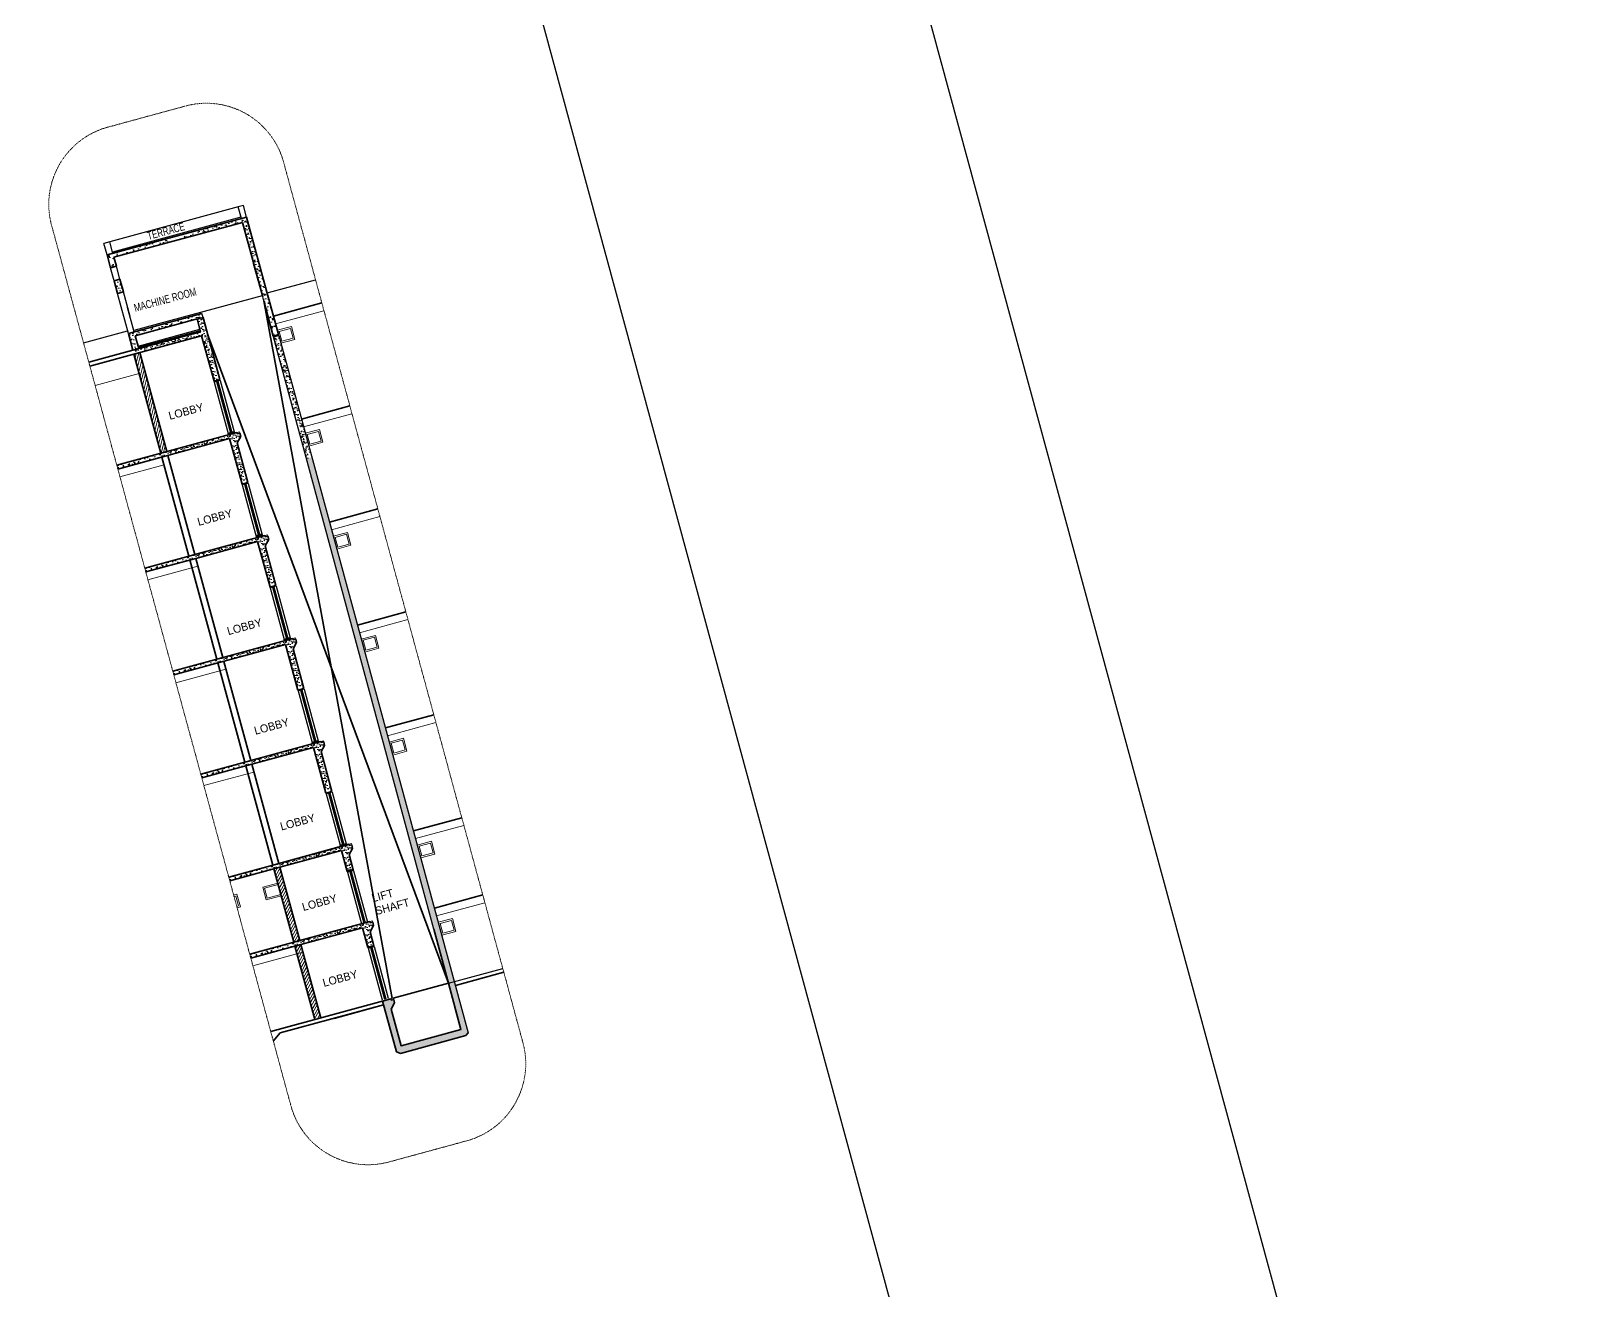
# Model space of a CAD drawing. Header units: millimetres. Extents: x -31731215 to 29997125, y -14487545 to 25622576.
# Drawn here: x 2115317 to 2173470, y -969758 to -922521 of the extents above; entities that cross this region are included whole.
import ezdxf

# ---------------------------------------------------------------- set-up
doc = ezdxf.new("R2010")
doc.units = ezdxf.units.MM
doc.header["$MEASUREMENT"] = 0
doc.linetypes.add('1', pattern=[0])
doc.linetypes.add('ACAD_ISO03W100', pattern=[30, 12, -18])
for name, color, linetype in [('18FL1', 141, 'Continuous'), ('18SC1', 3, 'Continuous'), ('25ST1', 140, 'Continuous'), ('25WD1', 140, 'Continuous'), ('70WA1', 7, 'Continuous'), ('basement', 7, 'Continuous'), ('OFFICE$WALLS', 10, 'Continuous')]:
    doc.layers.add(name, color=color, linetype=linetype)
for name, color, linetype, lineweight in [('70CL1', 13, 'Continuous', 30), ('ELEVATION', 5, 'Continuous', 9), ('HATCH', 8, '1', 18), ('SECTION', 7, 'Continuous', 35)]:
    doc.layers.add(name, color=color, linetype=linetype, lineweight=lineweight)
pattern_1 = [(65.20869, (2655558.68, -759890.67), (283.4406, 51.04338), [30, -330]), (10.20869, (2655558.68, -759890.67), (-132.4874, 275.7794), [24, -264]), (115.66013, (2655582.3, -759886.42), (150.9532, 326.82278), [25.49608, -280.45684]), (61.39289, (2655537.7, -759813.47), (429.31385, 48.10121), [45, -495]), (111.84432, (2655573.47, -759809.46), (258.55245, 474.0787), [38.24414, -420.6855]), (6.39285, (2655537.7, -759813.47), (258.55245, 474.0787), [36, -396]), (36.20869, (2655581.54, -759822.28), (272.64906, -92.77118), [30, -330]), (341.20869, (2655581.54, -759822.28), (17.82441, 305.43327), [24, -264]), (86.66013, (2655604.26, -759830), (290.47347, 212.66209), [25.49608, -280.45684]), (52.708688, (2655558.68, -759890.67), (-30.23836, 129.769913), [0, -260.8, 0, -268, 0, -265]), (22.708688, (2655558.68, -759890.67), (60.155115, 179.84424), [0, -152.8, 0, -254.8, 0, -101]), (342.708688, (2655472.6, -759914.07), (208.417269, 47.31026), [0, -100, 0, -312, 0, -414]), (332.708688, (2655434, -759924.56), (214.599996, 99.835765), [0, -130, 0, -207.2, 0, -294])]
pattern_2 = [(80.417375, (672.9, -1309.12), (260.12309, 123.612208), [30, -330]), (25.417375, (672.9, -1309.12), (-200.193987, 231.364556), [24, -264]), (130.86882, (694.58, -1298.81), (59.929104, 354.97676), [25.496077, -280.456845]), (76.601575, (632.4, -1240.13), (401.65922, 159.040815), [45, -495]), (127.05301, (665.87, -1226.87), (125.129426, 525.302415), [38.24414, -420.6855]), (21.60154, (632.4, -1240.13), (125.12943, 525.302414), [36, -396]), (51.417375, (677.02, -1237.12), (287.437169, -17.996504), [30, -330]), (356.417375, (677.02, -1237.12), (-62.925844, 299.41197), [24, -264]), (101.86882, (700.97, -1238.62), (224.511322, 281.415465), [25.496076, -280.456845]), (67.917375, (672.9, -1309.12), (-63.222568, 117.2923515), [0, -260.8, 0, -268, 0, -265]), (37.917375, (672.9, -1309.12), (10.868758, 189.326329), [0, -152.8, 0, -254.8, 0, -101]), (357.917375, (595.98, -1354.28), (188.7066535, 100.3285475), [0, -100, 0, -312, 0, -414]), (347.917375, (561.48, -1374.53), (180.893537, 152.636387), [0, -130, 0, -207.2, 0, -294])]

# ---------------------------------------------------------------- blocks, each defined once
blk = doc.blocks.new('WINH')
at = {"layer": '18SC1'}
for p, q in [((0, -0.4), (-1, -0.4)), ((0, -0.6), (-1, -0.6))]:
    blk.add_line(p, q, dxfattribs=at)
at = {"layer": '25WD1'}
for p, q in [((0, 0), (-1, 0)), ((0, -1), (-1, -1))]:
    blk.add_line(p, q, dxfattribs=at)

msp = doc.modelspace()

# ---------------------------------------------------------------- hatches: boundary and pattern name
at = {"layer": 'HATCH'}
h = msp.add_hatch(dxfattribs=at)
h.set_pattern_fill('AR-CONC', color=256, scale=50, angle=15.20868762)
h.set_pattern_definition([(65.20869, (2184637.15, -745602.92), (354.30075, 63.80423), [37.5, -412.5]), (10.20869, (2184637.15, -745602.92), (-165.60925, 344.72425), [30, -330]), (115.66013, (2184666.68, -745597.6), (188.6915, 408.5285), [31.8701, -350.57106]), (61.3929, (2184610.9, -745506.42), (536.6423, 60.1265), [56.25, -618.75]), (111.84432, (2184655.64, -745501.4), (323.1906, 592.5984), [47.8052, -525.8569]), (6.39285, (2184610.9, -745506.4), (323.1906, 592.5984), [45, -495]), (36.20869, (2184665.73, -745517.43), (340.8113, -115.96398), [37.5, -412.5]), (341.20869, (2184665.73, -745517.43), (22.2805, 381.7916), [30, -330]), (86.66013, (2184694.13, -745527.1), (363.09183, 265.8276), [31.8701, -350.57106]), (52.70869, (2184637.15, -745602.92), (-37.79795, 162.21239), [0, -326, 0, -335, 0, -331.25]), (22.70869, (2184637.15, -745602.92), (75.1939, 224.8053), [0, -191, 0, -318.5, 0, -126.25]), (342.70869, (2184529.56, -745632.17), (260.52159, 59.13782), [0, -125, 0, -390, 0, -517.5]), (332.70869, (2184481.3, -745645.3), (268.25, 124.7947), [0, -162.5, 0, -259, 0, -367.5])])
h.paths.add_polyline_path([(2118166.308, -930918.144), (2118297.475, -931400.632), (2118519.426, -931340.317), (2118427.608, -931002.575), (2123241.962, -929693.737), (2124002.735, -932492.169), (2124197.227, -932439.296), (2123397.103, -929496.117)])
h.paths.add_polyline_path([(2118650.594, -931822.805), (2118428.643, -931883.121), (2118559.816, -932365.627), (2118781.766, -932305.311)], flags=17)
h.paths.add_polyline_path([(2121766.02, -933255.68), (2121726.669, -933110.934), (2118966.431, -933861.323), (2119136.909, -934488.361), (2119358.859, -934428.045), (2119227.732, -933945.754), (2121544.075, -933316.017)])
h.paths.add_polyline_path([(2124002.735, -932492.169), (2124042.085, -932636.916), (2124044.498, -932636.26), (2124406.896, -933988.366), (2124598.975, -933936.148), (2124197.227, -932439.296)])
h = msp.add_hatch(dxfattribs=at)
h.set_pattern_fill('AR-CONC', color=256, scale=40, angle=15.20868762)
h.set_pattern_definition(pattern_2)
h.paths.add_polyline_path([(2131188.421, -958155.752), (2130966.476, -958216.089), (2131438.68, -959953.047), (2129190.067, -960564.348), (2128816.003, -959188.389), (2128949.715, -958954.833), (2128914.614, -958825.716), (2128822.797, -958850.678), (2128809.68, -958802.429), (2128495.918, -958887.727), (2129014.967, -960797), (2129169.037, -960848.617), (2131624.819, -960180.996), (2131711.84, -960081.103)])
h.paths.add_polyline_path([(2119664.948, -930447.571), (2121257.159, -930014.717), (2121139.108, -929580.478), (2119546.897, -930013.331)], flags=9)
h.paths.add_polyline_path([(2119170.975, -933144.872), (2121776.412, -932436.566), (2121658.361, -932002.327), (2119052.924, -932710.633)], flags=9)
h.paths.add_polyline_path([(2120468.065, -937193.131), (2121963.778, -936786.511), (2121845.727, -936352.271), (2120350.014, -936758.891)], flags=9)
h.paths.add_polyline_path([(2121548.704, -941168.162), (2123044.418, -940761.542), (2122926.367, -940327.302), (2121430.653, -940733.922)], flags=9)
h.paths.add_polyline_path([(2122662.296, -945264.408), (2124158.01, -944857.788), (2124039.959, -944423.548), (2122544.245, -944830.168)], flags=9)
h.paths.add_polyline_path([(2123678.009, -949000.614), (2125173.723, -948593.994), (2125055.672, -948159.755), (2123559.958, -948566.375)], flags=9)
h.paths.add_polyline_path([(2124653.592, -952589.206), (2126149.306, -952182.585), (2126031.255, -951748.346), (2124535.541, -952154.966)], flags=9)
h.paths.add_polyline_path([(2126247.196, -958451.128), (2127742.91, -958044.508), (2127624.859, -957610.269), (2126129.145, -958016.889)], flags=9)
h.paths.add_polyline_path([(2128214.806, -955758.17), (2129710.52, -955351.55), (2129461.302, -954434.822), (2127965.588, -954841.442)], flags=9)
h = msp.add_hatch(dxfattribs=at)
h.set_pattern_fill('AR-CONC', color=256, scale=40, angle=15.20868762)
h.set_pattern_definition(pattern_1)
edge = h.paths.add_edge_path()
edge.add_line((2119136.902, -934488.384), (2119176.035, -934633.19))
edge.add_line((2119176.035, -934633.19), (2121714.493, -933942.837))
edge.add_line((2121714.493, -933942.837), (2122178.992, -935651.499))
edge.add_line((2122178.992, -935651.499), (2122400.936, -935591.162))
edge.add_line((2122400.936, -935591.162), (2121766.02, -933255.68))
edge.add_line((2121766.02, -933255.68), (2121544.075, -933316.017))
edge.add_line((2121544.075, -933316.017), (2121675.136, -933798.115))
edge.add_line((2121675.136, -933798.115), (2119136.905, -934488.397))
h = msp.add_hatch(dxfattribs=at)
h.set_pattern_fill('AR-CONC', color=256, scale=40, angle=15.20868762)
h.set_pattern_definition(pattern_2)
h.paths.add_polyline_path([(2125643.982, -938551.636), (2125844.117, -938497.228), (2124603.8, -933934.836), (2124409.308, -933987.71)])
h = msp.add_hatch(dxfattribs=at)
h.set_pattern_fill('ANSI31', color=256, scale=700, angle=15.20868762)
h.set_pattern_definition([(75.4173752, (672.9, -1309.12), (-84.681237, 22.03039), [])])
h.paths.add_polyline_path([(2119398.197, -934572.794), (2119176.252, -934633.131), (2120186.244, -938348.291), (2120408.188, -938287.954)])
h = msp.add_hatch(dxfattribs=at)
h.set_pattern_fill('AR-CONC', color=256, scale=40, angle=15.20868762)
h.set_pattern_definition(pattern_1)
h.paths.add_polyline_path([(2123178.446, -937725.756), (2123143.345, -937596.64), (2123051.528, -937621.601), (2123038.411, -937573.352), (2118532.69, -938798.205), (2118571.943, -938942.594), (2122763.888, -937802.985), (2123228.327, -939511.382), (2123450.272, -939451.045), (2123044.734, -937959.313)])
h = msp.add_hatch(dxfattribs=at)
h.set_pattern_fill('AR-CONC', color=256, scale=40, angle=15.20868762)
h.set_pattern_definition(pattern_2)
h.paths.add_polyline_path([(2125844.117, -938497.228), (2125643.982, -938551.636), (2127925.17, -946983.964), (2128135.732, -946926.721)])
h = msp.add_hatch(dxfattribs=at)
h.set_pattern_fill('AR-CONC', color=256, scale=40, angle=15.20868762)
h.set_pattern_definition([(65.20869, (2656607.92, -763750.2), (283.4406, 51.04338), [30, -330]), (10.20869, (2656607.92, -763750.2), (-132.4874, 275.7794), [24, -264]), (115.66013, (2656631.54, -763745.94), (150.9532, 326.82278), [25.49608, -280.45684]), (61.39289, (2656586.93, -763673), (429.31385, 48.10121), [45, -495]), (111.84432, (2656622.7, -763669), (258.55245, 474.0787), [38.24414, -420.6855]), (6.39285, (2656586.93, -763673), (258.55245, 474.0787), [36, -396]), (36.20869, (2656630.77, -763681.8), (272.64906, -92.77118), [30, -330]), (341.20869, (2656630.77, -763681.8), (17.82441, 305.43327), [24, -264]), (86.66013, (2656653.5, -763689.53), (290.47347, 212.66209), [25.49608, -280.45684]), (52.708688, (2656607.92, -763750.19), (-30.23836, 129.769913), [0, -260.8, 0, -268, 0, -265]), (22.708688, (2656607.92, -763750.19), (60.155115, 179.84424), [0, -152.8, 0, -254.8, 0, -101]), (342.708688, (2656521.84, -763773.59), (208.417269, 47.31026), [0, -100, 0, -312, 0, -414]), (332.708688, (2656483.24, -763784.08), (214.599996, 99.835765), [0, -130, 0, -207.2, 0, -294])])
h.paths.add_polyline_path([(2124227.683, -941585.276), (2124192.582, -941456.16), (2124100.765, -941481.121), (2124087.648, -941432.872), (2119581.926, -942657.724), (2119621.18, -942802.114), (2123813.124, -941662.505), (2124277.564, -943370.901), (2124499.508, -943310.564), (2124093.971, -941818.832)])
h = msp.add_hatch(dxfattribs=at)
h.set_pattern_fill('AR-CONC', color=256, scale=40, angle=15.20868762)
h.set_pattern_definition([(65.20869, (2657657.26, -767610.1), (283.4406, 51.04338), [30, -330]), (10.20869, (2657657.26, -767610.1), (-132.4874, 275.7794), [24, -264]), (115.66013, (2657680.88, -767605.84), (150.9532, 326.82278), [25.49608, -280.45684]), (61.39289, (2657636.27, -767532.9), (429.31385, 48.10121), [45, -495]), (111.84432, (2657672.05, -767528.9), (258.55245, 474.0787), [38.24414, -420.6855]), (6.39285, (2657636.27, -767532.9), (258.55245, 474.0787), [36, -396]), (36.20869, (2657680.12, -767541.7), (272.64906, -92.77118), [30, -330]), (341.20869, (2657680.12, -767541.7), (17.82441, 305.43327), [24, -264]), (86.66013, (2657702.84, -767549.43), (290.47347, 212.66209), [25.49608, -280.45684]), (52.708688, (2657657.26, -767610.1), (-30.23836, 129.769913), [0, -260.8, 0, -268, 0, -265]), (22.708688, (2657657.26, -767610.1), (60.155115, 179.84424), [0, -152.8, 0, -254.8, 0, -101]), (342.708688, (2657571.18, -767633.5), (208.417269, 47.31026), [0, -100, 0, -312, 0, -414]), (332.708688, (2657532.58, -767643.99), (214.599996, 99.835765), [0, -130, 0, -207.2, 0, -294])])
h.paths.add_polyline_path([(2125277.025, -945445.183), (2125241.924, -945316.067), (2125150.107, -945341.028), (2125136.99, -945292.779), (2120631.268, -946517.631), (2120670.522, -946662.021), (2124862.466, -945522.412), (2125326.906, -947230.808), (2125548.85, -947170.471), (2125143.313, -945678.739)])
h = msp.add_hatch(dxfattribs=at)
h.set_pattern_fill('AR-CONC', color=256, scale=40, angle=15.20868762)
h.set_pattern_definition(pattern_2)
h.paths.add_polyline_path([(2128135.732, -946926.721), (2127925.17, -946983.964), (2130415.571, -956189.638), (2130966.476, -958216.089), (2131188.421, -958155.752)])
h = msp.add_hatch(dxfattribs=at)
h.set_pattern_fill('AR-CONC', color=256, scale=40, angle=15.20868762)
h.set_pattern_definition([(65.20869, (2658706.6, -771470), (283.4406, 51.04338), [30, -330]), (10.20869, (2658706.6, -771470), (-132.4874, 275.7794), [24, -264]), (115.66013, (2658730.22, -771465.75), (150.9532, 326.82278), [25.49608, -280.45684]), (61.39289, (2658685.6, -771392.8), (429.31385, 48.10121), [45, -495]), (111.84432, (2658721.4, -771388.8), (258.55245, 474.0787), [38.24414, -420.6855]), (6.39285, (2658685.6, -771392.8), (258.55245, 474.0787), [36, -396]), (36.20869, (2658729.46, -771401.6), (272.64906, -92.77118), [30, -330]), (341.20869, (2658729.46, -771401.6), (17.82441, 305.43327), [24, -264]), (86.66013, (2658752.18, -771409.34), (290.47347, 212.66209), [25.49608, -280.45684]), (52.708688, (2658706.6, -771470), (-30.23836, 129.769913), [0, -260.8, 0, -268, 0, -265]), (22.708688, (2658706.6, -771470), (60.155115, 179.84424), [0, -152.8, 0, -254.8, 0, -101]), (342.708688, (2658620.52, -771493.4), (208.417269, 47.31026), [0, -100, 0, -312, 0, -414]), (332.708688, (2658581.92, -771503.9), (214.599996, 99.835765), [0, -130, 0, -207.2, 0, -294])])
h.paths.add_polyline_path([(2126326.367, -949305.09), (2126291.266, -949175.973), (2126199.448, -949200.935), (2126186.332, -949152.686), (2121680.61, -950377.538), (2121719.864, -950521.928), (2125911.808, -949382.319), (2126376.247, -951090.715), (2126598.192, -951030.378), (2126192.655, -949538.646)])
h = msp.add_hatch(dxfattribs=at)
h.set_pattern_fill('AR-CONC', color=256, scale=40, angle=15.20868762)
h.set_pattern_definition([(65.20869, (2659756.06, -775330.33), (283.4406, 51.04338), [30, -330]), (10.20869, (2659756.06, -775330.33), (-132.4874, 275.7794), [24, -264]), (115.66013, (2659779.68, -775326.08), (150.9532, 326.82278), [25.49608, -280.45684]), (61.39289, (2659735.07, -775253.13), (429.31385, 48.10121), [45, -495]), (111.84432, (2659770.85, -775249.13), (258.55245, 474.0787), [38.24414, -420.6855]), (6.39285, (2659735.07, -775253.13), (258.55245, 474.0787), [36, -396]), (36.20869, (2659778.92, -775261.94), (272.64906, -92.77118), [30, -330]), (341.20869, (2659778.92, -775261.94), (17.82441, 305.43327), [24, -264]), (86.66013, (2659801.64, -775269.67), (290.47347, 212.66209), [25.49608, -280.45684]), (52.708688, (2659756.06, -775330.33), (-30.23836, 129.769913), [0, -260.8, 0, -268, 0, -265]), (22.708688, (2659756.06, -775330.33), (60.155115, 179.84424), [0, -152.8, 0, -254.8, 0, -101]), (342.708688, (2659669.98, -775353.73), (208.417269, 47.31026), [0, -100, 0, -312, 0, -414]), (332.708688, (2659631.38, -775364.23), (214.599996, 99.835765), [0, -130, 0, -207.2, 0, -294])])
h.paths.add_polyline_path([(2127375.823, -953165.418), (2127340.722, -953036.302), (2127248.905, -953061.263), (2127235.788, -953013.015), (2122730.067, -954237.867), (2122769.32, -954382.256), (2126961.265, -953242.648), (2127176.256, -954033.473), (2127398.201, -953973.136), (2127242.111, -953398.975)])
h = msp.add_hatch(dxfattribs=at)
h.set_pattern_fill('ANSI31', color=256, scale=700, angle=15.20868762)
h.set_pattern_definition([(60.208688, (2655558.68, -759890.67), (-75.93607, 43.473708), [])])
h.paths.add_polyline_path([(2124644.907, -953872.328), (2124422.962, -953932.666), (2125170.529, -956682.521), (2125392.473, -956622.182)])
h.paths.add_polyline_path([(2125510.614, -957056.752), (2125288.669, -957117.089), (2125957.625, -959577.779), (2126179.569, -959517.442)])
h.paths.add_polyline_path([(2125431.913, -956767.259), (2125209.969, -956827.596), (2125288.669, -957117.089), (2125510.614, -957056.752)])
h = msp.add_hatch(dxfattribs=at)
h.set_pattern_fill('AR-CONC', color=256, scale=40, angle=15.20868762)
h.set_pattern_definition([(65.20869, (2660542.95, -778224.84), (283.4406, 51.04338), [30, -330]), (10.20869, (2660542.95, -778224.84), (-132.4874, 275.7794), [24, -264]), (115.66013, (2660566.57, -778220.6), (150.9532, 326.82278), [25.49608, -280.45684]), (61.39289, (2660521.96, -778147.64), (429.31385, 48.10121), [45, -495]), (111.84432, (2660557.74, -778143.63), (258.55245, 474.0787), [38.24414, -420.6855]), (6.39285, (2660521.96, -778147.64), (258.55245, 474.0787), [36, -396]), (36.20869, (2660565.8, -778156.45), (272.64906, -92.77118), [30, -330]), (341.20869, (2660565.8, -778156.45), (17.82441, 305.43327), [24, -264]), (86.66013, (2660588.53, -778164.18), (290.47347, 212.66209), [25.49608, -280.45684]), (52.708688, (2660542.95, -778224.84), (-30.23836, 129.769913), [0, -260.8, 0, -268, 0, -265]), (22.708688, (2660542.95, -778224.84), (60.155115, 179.84424), [0, -152.8, 0, -254.8, 0, -101]), (342.708688, (2660456.87, -778248.24), (208.417269, 47.31026), [0, -100, 0, -312, 0, -414]), (332.708688, (2660418.27, -778258.73), (214.599996, 99.835765), [0, -130, 0, -207.2, 0, -294])])
h.paths.add_polyline_path([(2128162.715, -956059.927), (2128127.614, -955930.81), (2128035.797, -955955.772), (2128022.68, -955907.523), (2123516.959, -957132.375), (2123556.212, -957276.764), (2127748.157, -956137.156), (2127963.148, -956927.981), (2128185.093, -956867.644), (2128029.003, -956293.483)])

# ---------------------------------------------------------------- linework, layer by layer
for points in [[(2142426.803, -897865.123), (2225485.92, -875284.937), (2259150.548, -999117.141), (2176091.431, -1021697.328)], [(2045823.364, -924127.427), (2128882.481, -901547.24), (2162547.109, -1025379.444), (2079487.992, -1047959.631)]]:
    msp.add_lwpolyline(points, close=True)
at = {"layer": '18FL1'}
for p, q in [((2123084.561, -929114.751, 0), (2118270.207, -930423.589, 0)), ((2123189.495, -929500.742, 0), (2118375.141, -930809.579, 0)), ((2124170.946, -932342.624, 0), (2125986.257, -931849.12, 0)), ((2123989.618, -932443.921, 0), (2119175.265, -933752.758, 0)), ((2117286.499, -934214.208, 0), (2118940.15, -933764.652, 0)), ((2119332.666, -934331.744, 0), (2121649.009, -933702.008, 0)), ((2119345.783, -934379.993, 0), (2121662.126, -933750.256, 0))]:
    msp.add_line(p, q, dxfattribs=at)
at = {"layer": '25ST1', "lineweight": 0}
for p, q in [((2122408.806, -935620.111, 0), (2122186.862, -935680.448, 0)), ((2122400.936, -935591.162, 0), (2122408.806, -935620.111, 0)), ((2122933.477, -937550.065, 0), (2122946.594, -937598.314, 0)), ((2123130.228, -937548.391, 0), (2123038.411, -937573.352, 0)), ((2123143.345, -937596.64, 0), (2123130.228, -937548.391, 0)), ((2123458.142, -939479.994, 0), (2123236.197, -939540.331, 0)), ((2123450.272, -939451.045, 0), (2123458.142, -939479.994, 0)), ((2123982.813, -941409.947, 0), (2123995.929, -941458.196, 0)), ((2124179.564, -941408.274, 0), (2124087.747, -941433.235, 0)), ((2124192.681, -941456.523, 0), (2124179.564, -941408.274, 0)), ((2124499.508, -943310.564, 0), (2124277.564, -943370.901, 0)), ((2124507.378, -943339.513, 0), (2124285.434, -943399.851, 0)), ((2124499.508, -943310.564, 0), (2124507.378, -943339.513, 0)), ((2125032.049, -945269.467, 0), (2125045.166, -945317.716, 0)), ((2125228.8, -945267.793, 0), (2125136.983, -945292.755, 0)), ((2125241.917, -945316.042, 0), (2125228.8, -945267.793, 0)), ((2125556.72, -947199.42, 0), (2125334.776, -947259.757, 0)), ((2125548.85, -947170.471, 0), (2125556.72, -947199.42, 0)), ((2126081.391, -949129.374, 0), (2126094.508, -949177.623, 0)), ((2126278.142, -949127.7, 0), (2126186.325, -949152.661, 0)), ((2126291.259, -949175.949, 0), (2126278.142, -949127.7, 0)), ((2126606.062, -951059.327, 0), (2126384.117, -951119.664, 0)), ((2126598.192, -951030.378, 0), (2126606.062, -951059.327, 0)), ((2127130.733, -952989.281, 0), (2127143.85, -953037.529, 0)), ((2127327.484, -952987.607, 0), (2127235.667, -953012.568, 0)), ((2127340.601, -953035.856, 0), (2127327.484, -952987.607, 0)), ((2127406.074, -954002.084, 0), (2127184.129, -954062.421, 0)), ((2127398.204, -953973.135, 0), (2127406.074, -954002.084, 0)), ((2128114.491, -955882.537, 0), (2128022.674, -955907.499, 0)), ((2128127.608, -955930.786, 0), (2128114.491, -955882.537, 0)), ((2128180.075, -956849.188, 0), (2127958.131, -956909.525, 0)), ((2128172.205, -956820.238, 0), (2128180.075, -956849.188, 0)), ((2128901.497, -958777.468, 0), (2128809.68, -958802.429, 0)), ((2128914.614, -958825.716, 0), (2128901.497, -958777.468, 0))]:
    msp.add_line(p, q, dxfattribs=at)
at = {"layer": '25WD1', "lineweight": 0}
for p, q in [((2122186.862, -935680.448, 0), (2122178.992, -935651.499, 0)), ((2123236.197, -939540.331, 0), (2123228.327, -939511.382, 0)), ((2124285.434, -943399.851, 0), (2124277.564, -943370.901, 0)), ((2125334.776, -947259.757, 0), (2125326.906, -947230.808, 0)), ((2126384.117, -951119.664, 0), (2126376.247, -951090.715, 0)), ((2127184.129, -954062.421, 0), (2127176.259, -954033.472, 0)), ((2127958.131, -956909.525, 0), (2127950.261, -956880.575, 0))]:
    msp.add_line(p, q, dxfattribs=at)
at = {"layer": '70CL1'}
msp.add_line((2119343.915, -934380.501, 0), (2119343.969, -934380.699, 0), dxfattribs=at)
msp.add_line((2119343.915, -934380.501, 0), (2119343.969, -934380.699, 0), dxfattribs=at)
at = {"layer": '70WA1', "color": 5}
for p, q in [((2123279.052, -929061.877, 0), (2123084.561, -929114.751, 0)), ((2123202.612, -929548.99, 0), (2123084.561, -929114.751, 0)), ((2123397.103, -929496.117, 0), (2123279.052, -929061.877, 0)), ((2118270.207, -930423.589, 0), (2118046.76, -930484.311, 0)), ((2118388.258, -930857.828, 0), (2118270.207, -930423.589, 0)), ((2118166.308, -930918.144, 0), (2118048.257, -930483.905, 0)), ((2118428.643, -931883.121, 0), (2118297.475, -931400.632, 0)), ((2118650.594, -931822.805, 0), (2118519.426, -931340.317, 0)), ((2118966.431, -933861.323, 0), (2118559.816, -932365.627, 0)), ((2119030.98, -933222.022, 0), (2118781.766, -932305.311, 0)), ((2119188.381, -933801.007, 0), (2118939.162, -932884.279, 0)), ((2118966.431, -933861.323, 0), (2118940.202, -933764.843, 0)), ((2119188.381, -933801.007, 0), (2119162.153, -933704.528, 0))]:
    msp.add_line(p, q, dxfattribs=at)
at = {"layer": 'ELEVATION'}
for p, q in [((2124485.749, -933500.597, 0), (2126301.059, -933007.092, 0)), ((2117719.353, -935806.42, 0), (2119373.004, -935356.864, 0)), ((2125535.091, -937360.503, 0), (2127350.401, -936866.999, 0)), ((2118650.644, -939232.087, 0), (2120304.295, -938782.531, 0)), ((2126584.433, -941220.41, 0), (2128399.743, -940726.906, 0)), ((2119699.986, -943091.994, 0), (2121575.581, -942582.101, 0)), ((2127633.775, -945080.317, 0), (2129449.085, -944586.813, 0)), ((2120749.328, -946951.901, 0), (2122624.923, -946442.008, 0)), ((2128683.117, -948940.224, 0), (2130498.427, -948446.72, 0)), ((2121798.67, -950811.808, 0), (2123674.265, -950301.915, 0)), ((2129732.459, -952800.131, 0), (2131547.769, -952306.627, 0)), ((2130519.465, -955695.061, 0), (2132334.776, -955201.557, 0)), ((2123635.018, -957566.645, 0), (2125510.614, -957056.752, 0))]:
    msp.add_line(p, q, dxfattribs=at)
at = {"layer": 'ELEVATION', "color": 4, "linetype": 'ACAD_ISO03W100', "ltscale": 0.1, "elevation": 0}
msp.add_lwpolyline([(2118196.492, -926125.795), (2121106.389, -925334.72, -0.414213562), (2124788.326, -927442.644), (2133760.65, -960446.502, -0.414213562), (2131652.726, -964128.439), (2128742.829, -964919.514, -0.414213562), (2125060.892, -962811.591), (2116088.568, -929807.732, -0.414213562)], format="xyb", close=True, dxfattribs=at)
at = {"layer": 'ELEVATION', "elevation": 0}
for points in [[(2124551.307, -933741.747), (2125080.312, -933597.933), (2125211.48, -934080.422), (2124682.475, -934224.236)], [(2124624.946, -933783.906), (2125045.572, -933669.555), (2125145.26, -934036.247), (2124724.633, -934150.597)], [(2125600.649, -937601.654), (2126129.654, -937457.84), (2126260.822, -937940.329), (2125731.817, -938084.143)], [(2125674.288, -937643.813), (2126094.914, -937529.462), (2126194.602, -937896.154), (2125773.975, -938010.504)], [(2126649.991, -941461.561), (2127178.996, -941317.747), (2127310.164, -941800.236), (2126781.159, -941944.049)], [(2126723.63, -941503.72), (2127144.256, -941389.369), (2127243.944, -941756.06), (2126823.317, -941870.411)], [(2127699.333, -945321.468), (2128228.338, -945177.654), (2128359.506, -945660.143), (2127830.501, -945803.956)], [(2127772.972, -945363.626), (2128193.598, -945249.276), (2128293.286, -945615.967), (2127872.659, -945730.318)], [(2128748.675, -949181.375), (2129277.68, -949037.561), (2129408.848, -949520.05), (2128879.843, -949663.863)], [(2128822.314, -949223.533), (2129242.94, -949109.183), (2129342.628, -949475.874), (2128922.001, -949590.225)], [(2129798.017, -953041.282), (2130327.022, -952897.468), (2130458.19, -953379.956), (2129929.185, -953523.77)], [(2129871.656, -953083.44), (2130292.282, -952969.09), (2130391.97, -953335.781), (2129971.343, -953450.131)], [(2130585.023, -955936.212), (2131114.029, -955792.398), (2131245.197, -956274.887), (2130716.191, -956418.7)], [(2130658.662, -955978.37), (2131079.289, -955864.02), (2131178.976, -956230.711), (2130758.35, -956345.062)]]:
    msp.add_lwpolyline(points, close=True, dxfattribs=at)
for points in [[(2122913.57, -954912.866), (2123037.519, -954879.169), (2123168.687, -955361.658), (2123044.738, -955395.354)], [(2124698.172, -954945.857), (2124133.664, -955099.322), (2124002.496, -954616.834), (2124567.004, -954463.368)], [(2124682.432, -954887.958), (2124175.822, -955025.683), (2124076.135, -954658.992), (2124582.744, -954521.267)], [(2122929.31, -954970.764), (2122995.361, -954952.808), (2123095.048, -955319.499), (2123028.998, -955337.455)]]:
    msp.add_lwpolyline(points, dxfattribs=at)
at = {"layer": 'OFFICE$WALLS', "ltscale": 15, "elevation": 0}
for points in [[(2124042.085, -932636.916), (2124002.735, -932492.169)], [(2121766.02, -933255.68), (2121726.669, -933110.934)], [(2130415.571, -956189.638), (2124409.308, -933987.71), (2124603.8, -933934.836), (2131711.84, -960081.103)], [(2130966.476, -958216.089), (2133003.731, -957662.247)]]:
    msp.add_lwpolyline(points, dxfattribs=at)
at = {"layer": 'SECTION', "color": 10}
for p, q in [((2123397.103, -929496.117, 0), (2118166.308, -930918.144, 0)), ((2123241.962, -929693.737, 0), (2118427.608, -931002.575, 0)), ((2124002.735, -932492.169, 0), (2123241.962, -929693.737, 0)), ((2124236.577, -932584.042, 0), (2123397.103, -929496.117, 0)), ((2118297.475, -931400.632, 0), (2118166.308, -930918.144, 0)), ((2118519.426, -931340.317, 0), (2118427.608, -931002.575, 0)), ((2118519.426, -931340.317, 0), (2118297.475, -931400.632, 0)), ((2124002.735, -932492.169, 0), (2123661.699, -931237.699, 0)), ((2118650.594, -931822.805, 0), (2118428.643, -931883.121, 0)), ((2118559.816, -932365.627, 0), (2118428.643, -931883.121, 0)), ((2118781.766, -932305.311, 0), (2118650.594, -931822.805, 0)), ((2118781.766, -932305.311, 0), (2118559.816, -932365.627, 0)), ((2124407.048, -933211.104, 0), (2126222.359, -932717.599, 0)), ((2121544.075, -933316.017, 0), (2119227.732, -933945.754, 0)), ((2121675.136, -933798.115, 0), (2121544.075, -933316.017, 0)), ((2122400.936, -935591.162, 0), (2121766.02, -933255.68, 0)), ((2119136.902, -934488.384, 0), (2118966.431, -933861.323, 0)), ((2119136.902, -934488.384, 0), (2121675.136, -933798.115, 0)), ((2119176.259, -934633.106, 0), (2121714.493, -933942.837, 0)), ((2119358.841, -934428.028, 0), (2119227.732, -933945.754, 0)), ((2122178.992, -935651.499, 0), (2121714.552, -933943.103, 0)), ((2117522.601, -935082.687, 0), (2119398.197, -934572.794, 0)), ((2120186.027, -938348.35, 0), (2119176.035, -934633.19, 0)), ((2120186.244, -938348.291, 0), (2119176.252, -934633.131, 0)), ((2120408.188, -938287.954, 0), (2119398.197, -934572.794, 0)), ((2120408.188, -938287.954, 0), (2119398.197, -934572.794, 0)), ((2122400.936, -935591.162, 0), (2122178.992, -935651.499, 0)), ((2118571.943, -938942.594, 0), (2122763.888, -937802.985, 0)), ((2123228.327, -939511.382, 0), (2122763.888, -937802.985, 0)), ((2123051.528, -937621.601, 0), (2123038.299, -937572.941, 0)), ((2123044.734, -937959.313, 0), (2123178.446, -937725.756, 0)), ((2123450.272, -939451.045, 0), (2123044.734, -937959.313, 0)), ((2123174.826, -938437.843, 0), (2123044.734, -937959.313, 0)), ((2123143.345, -937596.64, 0), (2123051.528, -937621.601, 0)), ((2123178.446, -937725.756, 0), (2123143.345, -937596.64, 0)), ((2121235.369, -942208.257, 0), (2120225.377, -938493.097, 0)), ((2121235.586, -942208.198, 0), (2120225.594, -938493.038, 0)), ((2121457.53, -942147.861, 0), (2120447.539, -938432.701, 0)), ((2121457.53, -942147.861, 0), (2120447.539, -938432.701, 0)), ((2123450.272, -939451.045, 0), (2123228.327, -939511.382, 0)), ((2126505.732, -940930.917, 0), (2128321.043, -940437.413, 0)), ((2121457.53, -942147.861, 0), (2124087.632, -941432.813, 0)), ((2124100.863, -941481.484, 0), (2124087.632, -941432.813, 0)), ((2124192.681, -941456.523, 0), (2124100.863, -941481.484, 0)), ((2124227.782, -941585.639, 0), (2124192.681, -941456.523, 0)), ((2121496.881, -942292.608, 0), (2123813.345, -941663.314, 0)), ((2124277.564, -943370.901, 0), (2123813.23, -941662.892, 0)), ((2124094.07, -941819.195, 0), (2124227.782, -941585.639, 0)), ((2124499.508, -943310.564, 0), (2124094.07, -941819.195, 0)), ((2119621.285, -942802.501, 0), (2121496.881, -942292.608, 0)), ((2122284.711, -946068.164, 0), (2121274.719, -942353.004, 0)), ((2122284.928, -946068.105, 0), (2121274.936, -942352.945, 0)), ((2122506.872, -946007.768, 0), (2121496.881, -942292.608, 0)), ((2122506.872, -946007.768, 0), (2121496.881, -942292.608, 0)), ((2124499.508, -943310.564, 0), (2124277.564, -943370.901, 0)), ((2120670.627, -946662.408, 0), (2124862.572, -945522.799, 0)), ((2125326.906, -947230.808, 0), (2124862.572, -945522.799, 0)), ((2125150.1, -945341.003, 0), (2125136.869, -945292.333, 0)), ((2125143.306, -945678.715, 0), (2125277.018, -945445.158, 0)), ((2125241.917, -945316.042, 0), (2125150.1, -945341.003, 0)), ((2125277.018, -945445.158, 0), (2125241.917, -945316.042, 0)), ((2123556.214, -949867.675, 0), (2122546.223, -946152.515, 0)), ((2123556.214, -949867.675, 0), (2122546.223, -946152.515, 0)), ((2125548.85, -947170.471, 0), (2125143.306, -945678.715, 0)), ((2125273.398, -946157.245, 0), (2125143.306, -945678.715, 0)), ((2123334.053, -949928.071, 0), (2122324.061, -946212.911, 0)), ((2123334.27, -949928.012, 0), (2122324.278, -946212.852, 0)), ((2125548.85, -947170.471, 0), (2125326.906, -947230.808, 0)), ((2128603.855, -948648.667, 0), (2130419.165, -948155.163, 0)), ((2123556.214, -949867.675, 0), (2126186.21, -949152.24, 0)), ((2123595.565, -950012.421, 0), (2125912.028, -949383.128, 0)), ((2126376.247, -951090.715, 0), (2125911.914, -949382.706, 0)), ((2126199.442, -949200.91, 0), (2126186.21, -949152.24, 0)), ((2126192.648, -949538.622, 0), (2126326.36, -949305.065, 0)), ((2126598.192, -951030.378, 0), (2126192.648, -949538.622, 0)), ((2126291.259, -949175.949, 0), (2126199.442, -949200.91, 0)), ((2126326.36, -949305.065, 0), (2126291.259, -949175.949, 0)), ((2121719.969, -950522.315, 0), (2123595.565, -950012.421, 0)), ((2124383.395, -953787.978, 0), (2123373.403, -950072.818, 0)), ((2124383.612, -953787.919, 0), (2123373.62, -950072.759, 0)), ((2124605.556, -953727.582, 0), (2123595.565, -950012.421, 0)), ((2124605.556, -953727.582, 0), (2123595.565, -950012.421, 0)), ((2126598.192, -951030.378, 0), (2126376.247, -951090.715, 0)), ((2129653.758, -952510.638, 0), (2131469.068, -952017.134, 0)), ((2124605.556, -953727.582, 0), (2127235.667, -953012.568, 0)), ((2127248.784, -953060.817, 0), (2127235.552, -953012.146, 0)), ((2127340.601, -953035.856, 0), (2127248.784, -953060.817, 0)), ((2127375.702, -953164.972, 0), (2127340.601, -953035.856, 0)), ((2124645.021, -953872.75, 0), (2126961.369, -953243.035, 0)), ((2127176.259, -954033.472, 0), (2126961.255, -953242.613, 0)), ((2127241.99, -953398.529, 0), (2127375.702, -953164.972, 0)), ((2127398.204, -953973.135, 0), (2127241.99, -953398.529, 0)), ((2122769.311, -954382.222, 0), (2124644.907, -953872.328, 0)), ((2125170.312, -956682.58, 0), (2124422.745, -953932.725, 0)), ((2125170.618, -956682.849, 0), (2124422.962, -953932.666, 0)), ((2125392.563, -956622.512, 0), (2124644.907, -953872.328, 0)), ((2125392.473, -956622.182, 0), (2124644.907, -953872.328, 0)), ((2127398.204, -953973.135, 0), (2127176.259, -954033.472, 0)), ((2130440.764, -955405.568, 0), (2132256.075, -954912.064, 0)), ((2125392.448, -956622.09, 0), (2128022.559, -955907.077, 0)), ((2128035.791, -955955.747, 0), (2128022.559, -955907.077, 0)), ((2128127.608, -955930.786, 0), (2128035.791, -955955.747, 0)), ((2128162.709, -956059.902, 0), (2128127.608, -955930.786, 0)), ((2125431.913, -956767.259, 0), (2127748.262, -956137.543, 0)), ((2127748.262, -956137.543, 0), (2127950.261, -956880.575, 0)), ((2128028.997, -956293.459, 0), (2128162.709, -956059.902, 0)), ((2128028.997, -956293.459, 0), (2128172.205, -956820.238, 0)), ((2130966.476, -958216.089, 0), (2130415.571, -956189.638, 0)), ((2123556.317, -957277.152, 0), (2125431.913, -956767.259, 0)), ((2125957.318, -959577.51, 0), (2125209.751, -956827.655, 0)), ((2125957.625, -959577.779, 0), (2125209.969, -956827.596, 0)), ((2126179.569, -959517.442, 0), (2125431.913, -956767.259, 0)), ((2126179.48, -959517.113, 0), (2125431.913, -956767.259, 0)), ((2128172.205, -956820.238, 0), (2127950.261, -956880.575, 0)), ((2131227.771, -958300.498, 0), (2133043.081, -957806.994, 0)), ((2128495.918, -958887.727, 0), (2128809.68, -958802.429, 0)), ((2128495.918, -958887.727, 0), (2129014.967, -960797, 0)), ((2128822.797, -958850.678, 0), (2128809.566, -958802.007, 0)), ((2128914.614, -958825.716, 0), (2128822.797, -958850.678, 0)), ((2128949.715, -958954.833, 0), (2128914.614, -958825.716, 0)), ((2124664.157, -960084.862, 0), (2128535.269, -959032.474, 0)), ((2126682.14, -959536.259, 0), (2128535.269, -959032.474, 0)), ((2128816.003, -959188.389, 0), (2128949.715, -958954.833, 0)), ((2124401.561, -960386.302, 0), (2124664.157, -960084.862, 0)), ((2131624.819, -960180.996, 0), (2131711.84, -960081.103, 0)), ((2129169.037, -960848.617, 0), (2131624.819, -960180.996, 0)), ((2129014.967, -960797, 0), (2129169.037, -960848.617, 0))]:
    msp.add_line(p, q, dxfattribs=at)
at = {"layer": 'SECTION', "color": 8}
for p, q in [((2128855.589, -958789.948, 0), (2124042.085, -932636.916, 0)), ((2121936.708, -933882.682, 0), (2130966.476, -958216.089, 0))]:
    msp.add_line(p, q, dxfattribs=at)
at = {"layer": 'SECTION', "color": 5}
msp.add_line((2128901.497, -958777.468, 0), (2130966.476, -958216.089, 0), dxfattribs=at)
at = {"layer": 'SECTION', "color": 10, "elevation": 0}
for points in [[(2124042.085, -932636.916), (2124400.629, -933955.787), (2124595.121, -933902.913), (2124197.227, -932439.296)], [(2121726.669, -933110.934), (2118966.431, -933861.323)], [(2121175.483, -933416.221), (2121766.02, -933255.68)], [(2119136.902, -934488.384), (2117483.251, -934937.941)], [(2125456.39, -937071.01), (2127271.701, -936577.506)], [(2123038.299, -937572.941), (2118532.375, -938797.907)], [(2124088.781, -941437.039), (2119582.857, -942662.006)], [(2127555.074, -944790.824), (2129370.384, -944297.32)], [(2125138.018, -945296.559), (2120632.094, -946521.525)], [(2126187.359, -949156.466), (2121681.436, -950381.432)], [(2127236.701, -953016.373), (2122730.778, -954241.339)], [(2128023.708, -955911.303), (2123517.784, -957136.269)], [(2130966.476, -958216.089), (2131438.68, -959953.047), (2129190.067, -960564.348), (2128816.003, -959188.389)], [(2128810.715, -958806.233), (2124304.791, -960031.199)]]:
    msp.add_lwpolyline(points, dxfattribs=at)
at = {"layer": 'SECTION', "color": 2, "elevation": 0}
for points in [[(2122711.421, -937609.99), (2122933.365, -937549.653), (2122946.482, -937597.902), (2122724.537, -937658.239)], [(2123754.309, -941446.16), (2123976.254, -941385.823), (2123989.371, -941434.072), (2123767.426, -941494.409)], [(2124810.105, -945329.804), (2125032.049, -945269.467), (2125045.166, -945317.716), (2124823.221, -945378.053)], [(2125858.91, -949189.414), (2126080.855, -949129.077), (2126093.972, -949177.326), (2125872.027, -949237.663)], [(2126908.789, -953049.618), (2127130.733, -952989.281), (2127143.85, -953037.529), (2126921.905, -953097.867)]]:
    msp.add_lwpolyline(points, close=True, dxfattribs=at)

# ---------------------------------------------------------------- block references
at = {"layer": '25WD1', "lineweight": 0, "xscale": -2000.000000000423, "yscale": 230.0000000000486, "rotation": 285.2086876161716}
for p in [(2122408.806, -935620.111, 0), (2123458.142, -939479.994, 0), (2124507.378, -943339.513, 0), (2125556.72, -947199.42, 0), (2126606.062, -951059.327, 0), (2127406.074, -954002.084, 0), (2128180.075, -956849.188, 0)]:
    msp.add_blockref('WINH', p, dxfattribs=at)

# ---------------------------------------------------------------- texts
at = {"layer": 'basement', "color": 6, "width": 0.75}
for s, p in [('TERRACE', (2119717.646, -930355.522, 0)), ('MACHINE ROOM', (2119223.673, -933052.824, 0))]:
    msp.add_text(s, height=300, rotation=15.20868754, dxfattribs=at).set_placement(p)
at = {"layer": 'basement', "color": 6, "char_height": 300, "attachment_point": 1, "rotation": 15.20868762}
for s, width, insert in [('LOBBY', 114550.6411, (2120442.062, -936811.589, 0)), ('LOBBY', 114550.6411, (2121522.701, -940786.62, 0)), ('LOBBY', 114550.6411, (2122636.294, -944882.866, 0)), ('LOBBY', 114550.6411, (2123652.007, -948619.073, 0)), ('LOBBY', 114550.6411, (2124627.59, -952207.664, 0)), ('LOBBY', 114550.6411, (2125447.96, -955225.319, 0)), ('LIFT SHAFT', 1622.67732, (2128057.636, -954894.14, 0)), ('LOBBY', 114550.6411, (2126221.193, -958069.587, 0))]:
    msp.add_mtext_dynamic_manual_height_columns(s, width=width, gutter_width=25.4, heights=[0], dxfattribs=dict(at, insert=insert))

doc.saveas('drawing.dxf')
